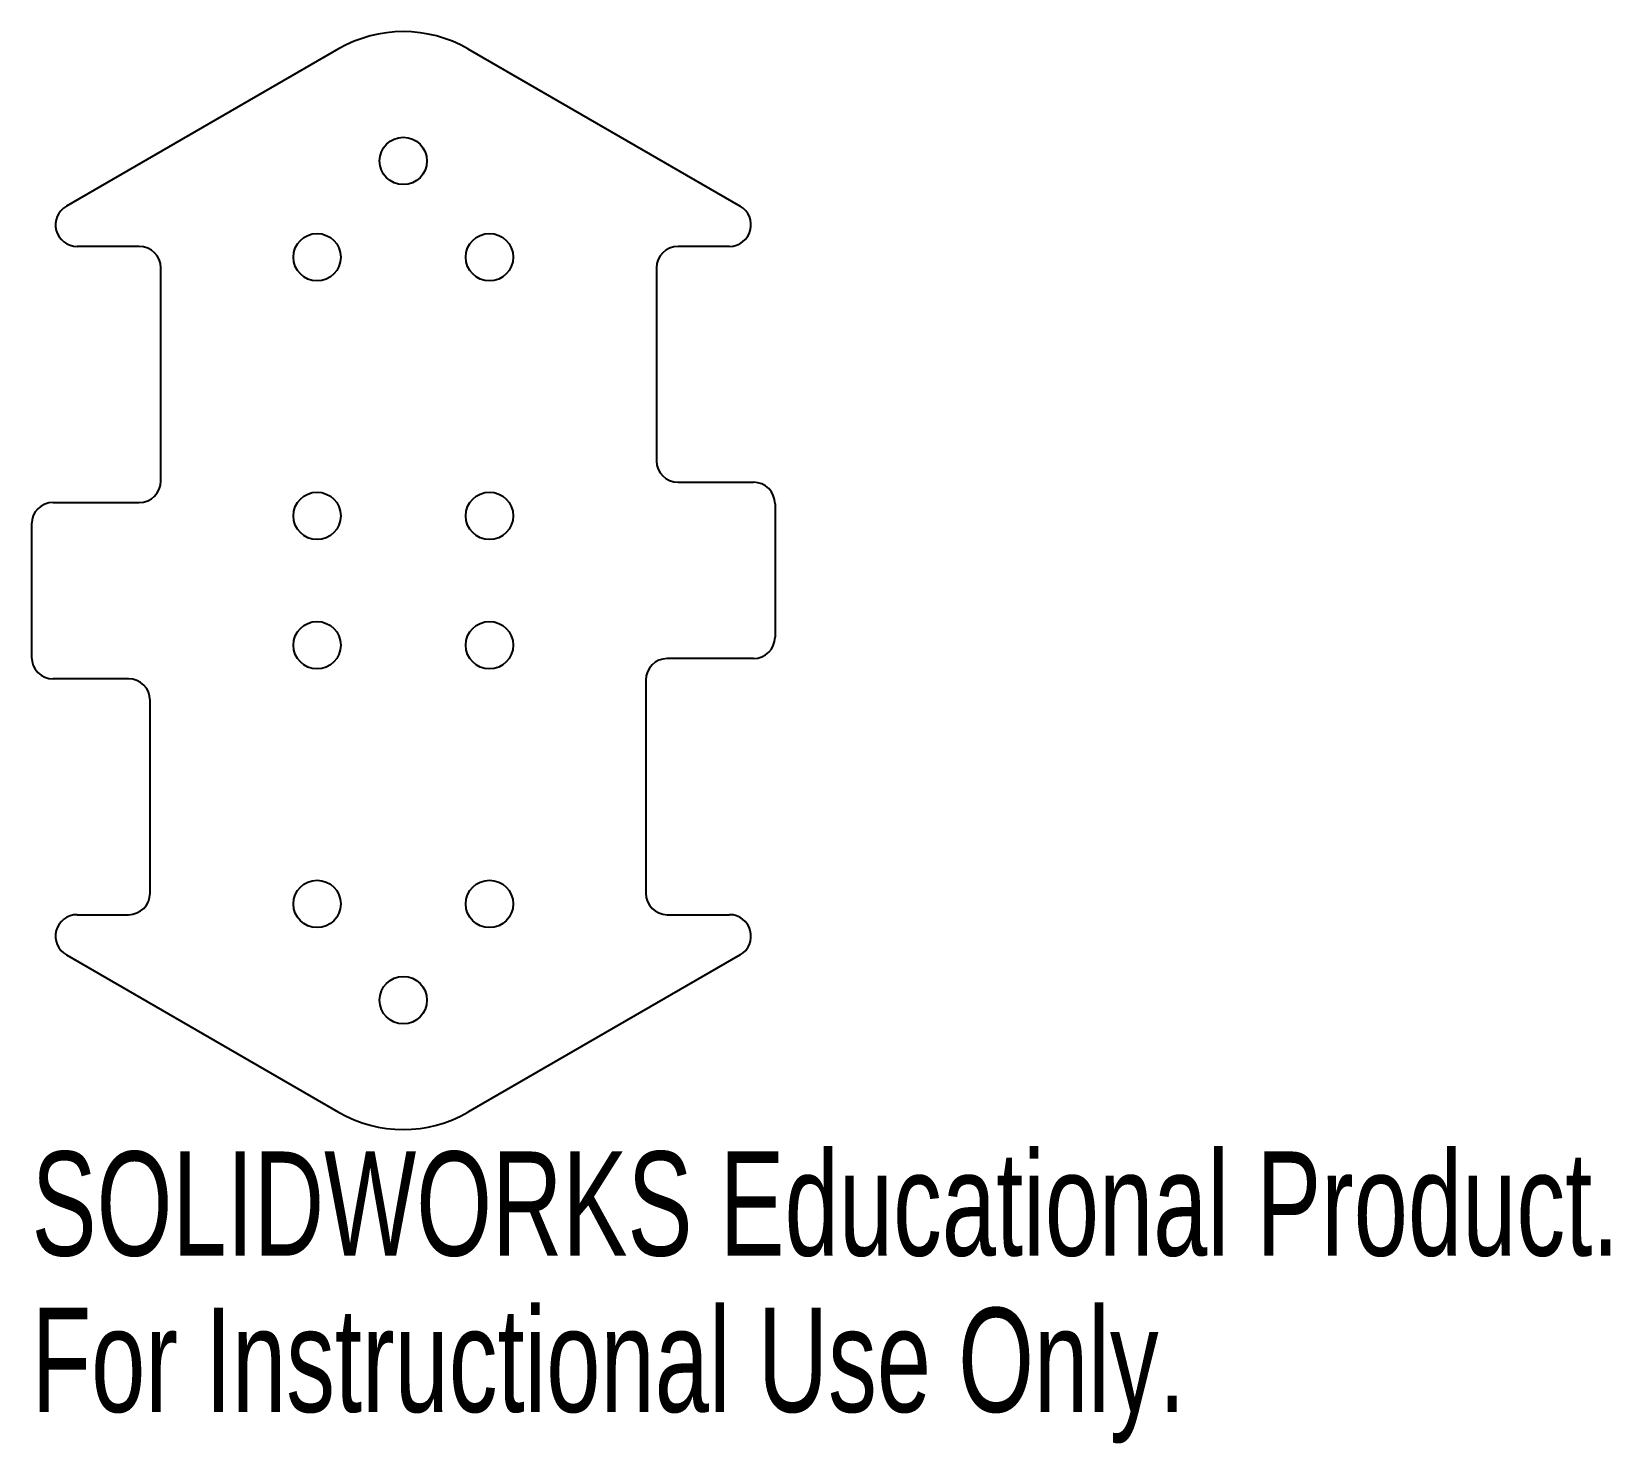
# Model space of a CAD drawing. Header units: millimetres. Extents: x -17.3 to 56, y -40 to 25.5.
import ezdxf

# ---------------------------------------------------------------- set-up
doc = ezdxf.new("R2010")
doc.units = ezdxf.units.MM
doc.styles.add('SLDTEXTSTYLE0', font='TXT', dxfattribs={"width": 0.7})

msp = doc.modelspace()

# ---------------------------------------------------------------- linework, layer by layer
at = {"color": 7, "linetype": 'Continuous', "lineweight": 25}
for p, q in [((-3, 24.662), (-15.637, 17.366)), ((3, 24.662), (15.637, 17.366)), ((-12.25, 15.5), (-15.137, 15.5)), ((15.137, 15.5), (12.75, 15.5)), ((-11.25, 4.622), (-11.25, 14.5)), ((11.75, 14.5), (11.75, 5.559)), ((12.75, 4.559), (16.25, 4.559)), ((-16.25, 3.622), (-12.25, 3.622)), ((17.25, 3.559), (17.25, -2.622)), ((-17.25, 2.622), (-17.25, -3.559)), ((16.25, -3.622), (12.25, -3.622)), ((-12.75, -4.559), (-16.25, -4.559)), ((11.25, -4.622), (11.25, -14.5)), ((-11.75, -14.5), (-11.75, -5.559)), ((-15.137, -15.5), (-12.75, -15.5)), ((12.25, -15.5), (15.137, -15.5)), ((-15.637, -17.366), (-3, -24.662)), ((15.637, -17.366), (3, -24.662))]:
    msp.add_line(p, q, dxfattribs=at)
for centre in [(0, 19.466), (-4, 15), (4, 15), (-4, 3), (4, 3), (-4, -3), (4, -3), (-4, -15), (4, -15), (0, -19.466)]:
    msp.add_circle(centre, 1.1, dxfattribs=at)
for centre, radius, start, end in [((0, 19.466), 6, 60, 120), ((-15.137, 16.5), 1, 120, 270), ((15.137, 16.5), 1, 270, 60), ((-12.25, 14.5), 1, 0, 90), ((12.75, 14.5), 1, 90, 180), ((12.75, 5.559), 1, 180, 270), ((-12.25, 4.622), 1, 270, 0), ((16.25, 3.559), 1, 0, 90), ((-16.25, 2.622), 1, 90, 180), ((16.25, -2.622), 1, 270, 0), ((-16.25, -3.559), 1, 180, 270), ((12.25, -4.622), 1, 90, 180), ((-12.75, -5.559), 1, 0, 90), ((-12.75, -14.5), 1, 270, 0), ((12.25, -14.5), 1, 180, 270), ((-15.137, -16.5), 1, 90, 240), ((15.137, -16.5), 1, 300, 90), ((0, -19.466), 6, 240, 300)]:
    msp.add_arc(centre, radius, start, end, dxfattribs=at)

# ---------------------------------------------------------------- texts
at = {"color": 7, "linetype": 'Continuous', "char_height": 4.83362, "attachment_point": 1, "style": 'SLDTEXTSTYLE0'}
for s, insert in [('SOLIDWORKS Educational Product.', (-17.25, -26.485)), ('For Instructional Use Only.', (-17.25, -33.736))]:
    msp.add_mtext(s, dxfattribs=dict(at, insert=insert))

doc.saveas('drawing.dxf')
